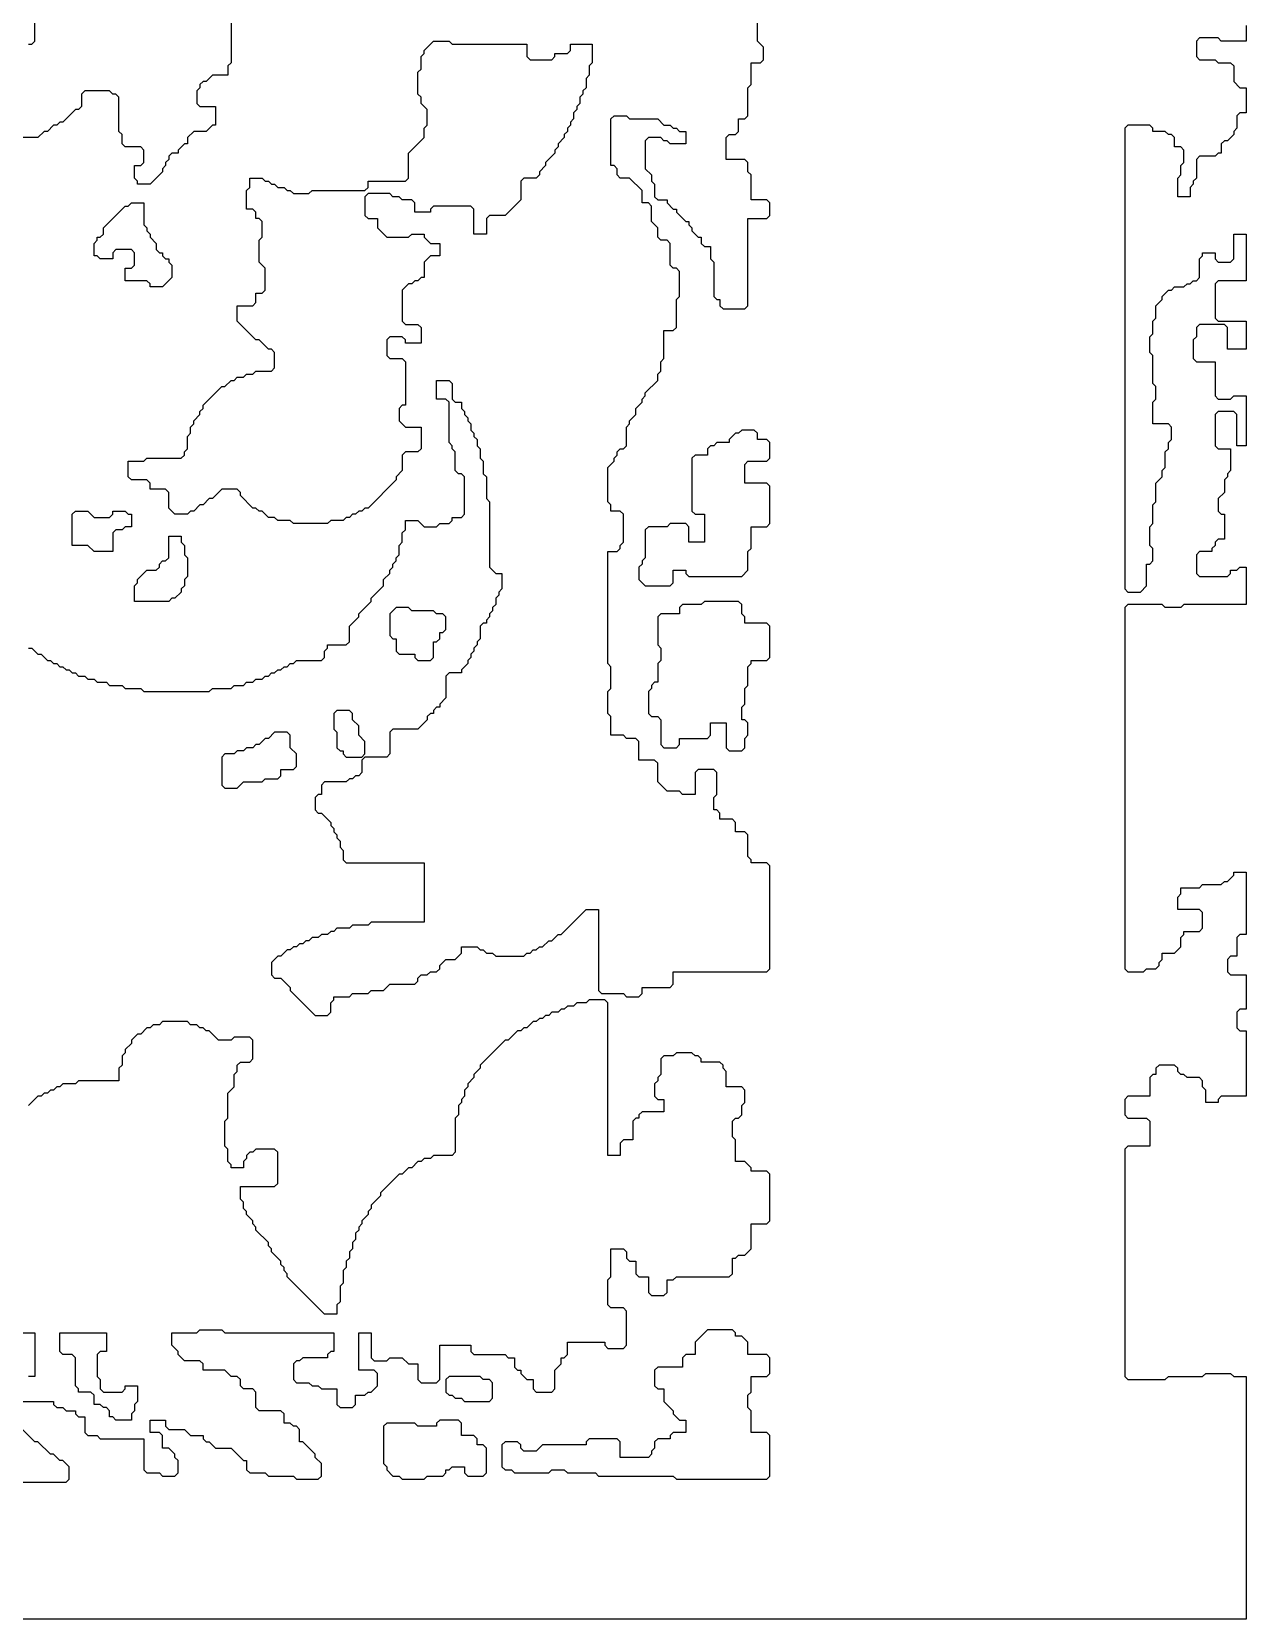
# Model space of a CAD drawing. Header units: metres. Extents: x 0 to 1000, y 0 to 1000.
# Drawn here: x 618.8 to 1000, y 0 to 498.5 of the extents above; entities that cross this region are included whole.
import ezdxf

# ---------------------------------------------------------------- set-up
doc = ezdxf.new("R2010")
doc.units = ezdxf.units.M

msp = doc.modelspace()

# ---------------------------------------------------------------- linework, layer by layer
for points in [[(681.33, 511.24), (681.33, 488.76), (680.35, 487.78), (680.35, 484.85), (675.46, 484.85), (673.51, 482.89), (672.53, 482.89), (671.55, 481.92), (671.55, 480.94), (670.58, 479.96), (670.58, 476.05), (671.55, 475.07), (676.44, 475.07), (676.44, 469.21), (675.46, 469.21), (673.51, 467.25), (669.6, 467.25), (667.64, 465.3), (667.64, 463.34), (666.67, 463.34), (664.71, 461.39), (664.71, 460.41), (662.76, 460.41), (661.78, 459.43), (661.78, 458.46), (660.8, 457.48), (660.8, 456.5), (659.82, 455.52), (659.82, 454.55), (655.91, 450.64), (652, 450.64), (652, 451.61), (651.03, 452.59), (651.03, 456.5), (652.98, 456.5), (653.96, 457.48), (653.96, 461.39), (652.98, 462.37), (648.09, 462.37), (647.12, 463.34), (647.12, 466.28), (646.14, 467.25), (646.14, 478.01), (645.16, 478.98), (644.18, 478.98), (643.21, 479.96), (635.39, 479.96), (634.41, 478.98), (634.41, 475.07), (633.43, 474.1), (632.45, 474.1), (628.54, 470.19), (627.57, 470.19), (626.59, 469.21), (625.61, 469.21), (623.66, 467.25), (622.68, 467.25), (620.72, 465.3), (615.84, 465.3)], [(1000, 500.49), (1000, 495.6), (992.18, 495.6), (991.2, 496.58), (985.34, 496.58), (984.36, 495.6), (984.36, 490.71), (985.34, 489.74), (990.22, 489.74), (991.2, 488.76), (995.11, 488.76), (996.09, 487.78), (996.09, 482.89), (998.04, 480.94), (1000, 480.94), (1000, 473.12), (998.04, 473.12), (997.07, 472.14), (997.07, 468.23), (996.09, 467.25), (996.09, 466.28), (994.13, 464.32), (993.16, 464.32), (992.18, 463.34), (992.18, 460.41), (991.2, 460.41), (990.22, 459.43), (985.34, 459.43), (984.36, 458.46), (984.36, 452.59), (983.38, 451.61), (983.38, 450.64), (982.4, 449.66), (982.4, 446.73), (978.49, 446.73), (978.49, 452.59), (979.47, 453.57), (979.47, 456.5), (980.45, 457.48), (980.45, 461.39), (979.47, 462.37), (977.52, 462.37), (977.52, 465.3), (976.54, 466.28), (975.56, 466.28), (974.58, 467.25), (970.67, 467.25), (970.67, 468.23), (969.7, 469.21), (962.85, 469.21), (961.88, 468.23), (961.88, 323.56), (962.85, 322.58), (966.76, 322.58), (968.72, 324.54), (968.72, 331.38), (969.7, 331.38), (970.67, 332.36), (970.67, 336.27), (969.7, 337.24), (969.7, 343.11), (970.67, 344.09), (970.67, 349.95), (971.65, 350.93), (971.65, 356.79), (973.61, 358.75), (973.61, 360.7), (974.58, 361.68), (974.58, 366.57), (975.56, 367.55), (975.56, 369.5), (976.54, 370.48), (976.54, 374.39), (975.56, 375.37), (970.67, 375.37), (970.67, 382.21), (971.65, 383.19), (971.65, 387.1), (970.67, 388.07), (970.67, 396.87), (969.7, 397.85), (969.7, 402.74), (970.67, 403.71), (970.67, 407.62), (971.65, 408.6), (971.65, 412.51), (973.61, 414.47), (973.61, 415.44), (975.56, 417.4), (976.54, 417.4), (977.52, 418.38), (980.45, 418.38), (981.43, 419.35), (982.4, 419.35), (983.38, 420.33), (984.36, 420.33), (985.34, 421.31), (985.34, 427.17), (986.31, 428.15), (986.31, 429.13), (990.22, 429.13), (990.22, 427.17), (991.2, 426.2), (995.11, 426.2), (996.09, 427.17), (996.09, 435), (1000, 435), (1000, 420.33), (991.2, 420.33), (990.22, 419.35), (990.22, 408.6), (991.2, 407.62), (1000, 407.62), (1000, 398.83), (994.13, 398.83), (994.13, 405.67), (993.16, 406.65), (985.34, 406.65), (984.36, 405.67), (984.36, 402.74), (983.38, 401.76), (983.38, 395.89), (984.36, 394.92), (990.22, 394.92), (990.22, 384.16), (991.2, 383.19), (995.11, 383.19), (996.09, 384.16), (1000, 384.16), (1000, 368.52), (997.07, 368.52), (997.07, 378.3), (996.09, 379.28), (991.2, 379.28), (990.22, 378.3), (990.22, 368.52), (991.2, 367.55), (995.11, 367.55), (995.11, 360.7), (994.13, 359.73), (994.13, 358.75), (993.16, 357.77), (993.16, 353.86), (991.2, 351.91), (991.2, 348), (992.18, 347.02), (993.16, 347.02), (993.16, 339.2), (991.2, 339.2), (990.22, 338.22), (990.22, 337.24), (989.25, 336.27), (989.25, 335.29), (985.34, 335.29), (984.36, 334.31), (984.36, 328.45), (985.34, 327.47), (994.13, 327.47), (995.11, 328.45), (995.11, 329.42), (997.07, 329.42), (998.04, 330.4), (1000, 330.4), (1000, 318.67), (980.45, 318.67), (979.47, 317.69), (974.58, 317.69), (973.61, 318.67), (962.85, 318.67), (961.88, 317.69), (961.88, 204.3), (962.85, 203.32), (967.74, 203.32), (968.72, 204.3), (971.65, 204.3), (972.63, 205.28), (972.63, 206.26), (973.61, 207.23), (973.61, 209.19), (977.52, 209.19), (979.47, 211.14), (979.47, 214.08), (980.45, 215.05), (980.45, 216.03), (985.34, 216.03), (986.31, 217.01), (986.31, 221.9), (985.34, 222.87), (978.49, 222.87), (978.49, 226.78), (979.47, 227.76), (979.47, 229.72), (985.34, 229.72), (986.31, 230.69), (992.18, 230.69), (993.16, 231.67), (994.13, 231.67), (996.09, 233.63), (996.09, 234.6), (1000, 234.6), (1000, 215.05), (998.04, 215.05), (997.07, 214.08), (997.07, 208.21), (995.11, 208.21), (994.13, 207.23), (994.13, 203.32), (995.11, 202.35), (1000, 202.35), (1000, 191.59), (998.04, 191.59), (997.07, 190.62), (997.07, 185.73), (998.04, 184.75), (1000, 184.75), (1000, 164.22), (992.18, 164.22), (991.2, 163.25), (991.2, 162.27), (987.29, 162.27), (987.29, 166.18), (986.31, 167.16), (986.31, 169.11), (985.34, 170.09), (981.43, 170.09), (980.45, 171.07), (979.47, 171.07), (978.49, 172.04), (978.49, 173.02), (977.52, 174), (972.63, 174), (971.65, 173.02), (971.65, 171.07), (970.67, 171.07), (969.7, 170.09), (969.7, 164.22), (962.85, 164.22), (961.88, 163.25), (961.88, 158.36), (962.85, 157.38), (968.72, 157.38), (969.7, 156.4), (969.7, 148.58), (962.85, 148.58), (961.88, 147.61), (961.88, 76.25), (962.85, 75.27), (974.58, 75.27), (975.56, 76.25), (986.31, 76.25), (987.29, 77.22), (995.11, 77.22), (996.09, 76.25), (1000, 76.25), (1000, 0), (0, 0)], [(617.79, 494.62), (618.77, 494.62), (619.75, 495.6), (619.75, 502.44), (618.77, 503.42), (615.84, 503.42)], [(617.79, 304.99), (618.77, 304.99), (620.72, 303.03), (621.7, 303.03), (623.66, 301.08), (624.63, 301.08), (625.61, 300.1), (626.59, 300.1), (627.57, 299.12), (628.54, 299.12), (629.52, 298.14), (630.5, 298.14), (631.48, 297.17), (632.45, 297.17), (633.43, 296.19), (635.39, 296.19), (636.36, 295.21), (638.32, 295.21), (639.3, 294.23), (642.23, 294.23), (643.21, 293.26), (647.12, 293.26), (648.09, 292.28), (652.98, 292.28), (653.96, 291.3), (674.49, 291.3), (675.46, 292.28), (681.33, 292.28), (682.31, 293.26), (685.24, 293.26), (686.22, 294.23), (688.17, 294.23), (689.15, 295.21), (691.1, 295.21), (692.08, 296.19), (693.06, 296.19), (694.04, 297.17), (695.01, 297.17), (695.99, 298.14), (696.97, 298.14), (697.95, 299.12), (698.92, 299.12), (699.9, 300.1), (700.88, 300.1), (701.86, 301.08), (709.68, 301.08), (710.65, 302.05), (710.65, 304.01), (711.63, 304.99), (711.63, 305.96), (717.5, 305.96), (718.48, 306.94), (718.48, 311.83), (721.41, 314.76), (721.41, 315.74), (725.32, 319.65), (725.32, 320.63), (729.23, 324.54), (729.23, 326.49), (731.18, 328.45), (731.18, 329.42), (732.16, 330.4), (732.16, 331.38), (733.14, 332.36), (733.14, 333.33), (734.12, 334.31), (734.12, 337.24), (735.09, 338.22), (735.09, 341.15), (736.07, 342.13), (736.07, 345.06), (739.98, 345.06), (741.94, 343.11), (745.85, 343.11), (746.82, 344.09), (749.76, 344.09), (750.73, 345.06), (750.73, 346.04), (753.67, 346.04), (754.64, 347.02), (754.64, 358.75), (753.67, 359.73), (752.69, 359.73), (751.71, 360.7), (751.71, 366.57), (750.73, 367.55), (750.73, 368.52), (749.76, 369.5), (749.76, 382.21), (748.78, 383.19), (745.85, 383.19), (745.85, 389.05), (749.76, 389.05), (750.73, 388.07), (750.73, 383.19), (751.71, 382.21), (753.67, 382.21), (753.67, 380.25), (754.64, 379.28), (754.64, 378.3), (755.62, 377.32), (755.62, 376.34), (756.6, 375.37), (756.6, 373.41), (757.58, 372.43), (757.58, 371.46), (758.55, 370.48), (758.55, 368.52), (759.53, 367.55), (759.53, 364.61), (760.51, 363.64), (760.51, 359.73), (761.49, 358.75), (761.49, 351.91), (762.46, 350.93), (762.46, 330.4), (764.42, 328.45), (766.37, 328.45), (766.37, 323.56), (765.4, 322.58), (765.4, 321.6), (764.42, 320.63), (764.42, 318.67), (763.44, 317.69), (763.44, 316.72), (762.46, 315.74), (762.46, 314.76), (761.49, 313.78), (761.49, 312.81), (760.51, 312.81), (759.53, 311.83), (759.53, 307.92), (758.55, 306.94), (758.55, 305.96), (757.58, 304.99), (757.58, 304.01), (756.6, 303.03), (756.6, 302.05), (755.62, 301.08), (755.62, 300.1), (753.67, 298.14), (753.67, 297.17), (749.76, 297.17), (748.78, 296.19), (748.78, 289.35), (746.82, 287.39), (746.82, 286.41), (745.85, 286.41), (744.87, 285.43), (744.87, 284.46), (743.89, 284.46), (742.91, 283.48), (742.91, 282.5), (739.98, 279.57), (732.16, 279.57), (731.18, 278.59), (731.18, 271.75), (730.21, 270.77), (723.36, 270.77), (722.39, 269.79), (722.39, 265.88), (721.41, 264.91), (720.43, 264.91), (719.45, 263.93), (718.48, 263.93), (717.5, 262.95), (710.65, 262.95), (709.68, 261.97), (709.68, 259.04), (708.7, 259.04), (707.72, 258.06), (707.72, 254.15), (708.7, 253.18), (709.68, 253.18), (712.61, 250.24), (712.61, 249.27), (713.59, 248.29), (713.59, 247.31), (714.57, 246.33), (714.57, 245.36), (715.54, 244.38), (715.54, 242.42), (716.52, 241.45), (716.52, 238.51), (717.5, 237.54), (741.94, 237.54), (741.94, 218.96), (725.32, 218.96), (724.34, 217.99), (719.45, 217.99), (718.48, 217.01), (714.57, 217.01), (713.59, 216.03), (712.61, 216.03), (711.63, 215.05), (709.68, 215.05), (708.7, 214.08), (706.74, 214.08), (705.77, 213.1), (704.79, 213.1), (703.81, 212.12), (702.83, 212.12), (701.86, 211.14), (700.88, 211.14), (699.9, 210.17), (698.92, 210.17), (696.97, 208.21), (695.99, 208.21), (694.04, 206.26), (694.04, 202.35), (695.01, 201.37), (696.97, 201.37), (699.9, 198.44), (699.9, 197.46), (707.72, 189.64), (711.63, 189.64), (712.61, 190.62), (712.61, 193.55), (713.59, 194.53), (713.59, 195.5), (718.48, 195.5), (719.45, 196.48), (724.34, 196.48), (725.32, 197.46), (729.23, 197.46), (731.18, 199.41), (739, 199.41), (739.98, 200.39), (739.98, 201.37), (740.96, 202.35), (742.91, 202.35), (743.89, 203.32), (745.85, 203.32), (746.82, 204.3), (746.82, 205.28), (748.78, 207.23), (751.71, 207.23), (753.67, 209.19), (753.67, 211.14), (758.55, 211.14), (759.53, 210.17), (760.51, 210.17), (761.49, 209.19), (763.44, 209.19), (764.42, 208.21), (773.22, 208.21), (774.19, 209.19), (775.17, 209.19), (776.15, 210.17), (777.13, 210.17), (778.1, 211.14), (779.08, 211.14), (781.04, 213.1), (782.01, 213.1), (783.97, 215.05), (784.95, 215.05), (792.77, 222.87), (796.68, 222.87), (796.68, 197.46), (797.65, 196.48), (804.5, 196.48), (805.47, 195.5), (809.38, 195.5), (810.36, 196.48), (810.36, 198.44), (819.16, 198.44), (820.14, 199.41), (820.14, 203.32), (849.46, 203.32), (850.44, 204.3), (850.44, 236.56), (849.46, 237.54), (844.57, 237.54), (844.57, 238.51), (843.6, 239.49), (843.6, 246.33), (842.62, 247.31), (839.69, 247.31), (839.69, 250.24), (838.71, 251.22), (834.8, 251.22), (834.8, 253.18), (833.82, 254.15), (832.84, 254.15), (832.84, 258.06), (833.82, 259.04), (833.82, 265.88), (832.84, 266.86), (827.96, 266.86), (826.98, 265.88), (826.98, 259.04), (823.07, 259.04), (822.09, 260.02), (818.18, 260.02), (815.25, 262.95), (815.25, 268.82), (814.27, 269.79), (809.38, 269.79), (809.38, 275.66), (808.41, 276.64), (805.47, 276.64), (804.5, 277.61), (800.59, 277.61), (800.59, 283.48), (799.61, 284.46), (799.61, 291.3), (800.59, 292.28), (800.59, 299.12), (799.61, 300.1), (799.61, 335.29), (802.54, 335.29), (803.52, 336.27), (803.52, 337.24), (804.5, 338.22), (804.5, 347.02), (803.52, 348), (800.59, 348), (800.59, 349.95), (799.61, 350.93), (799.61, 361.68), (801.56, 363.64), (801.56, 364.61), (802.54, 365.59), (802.54, 366.57), (803.52, 367.55), (804.5, 367.55), (805.47, 368.52), (805.47, 374.39), (806.45, 375.37), (806.45, 376.34), (808.41, 378.3), (808.41, 380.25), (810.36, 382.21), (810.36, 383.19), (811.34, 384.16), (811.34, 385.14), (815.25, 389.05), (815.25, 391.01), (816.23, 391.98), (816.23, 394.92), (817.2, 395.89), (817.2, 404.69), (820.14, 404.69), (821.11, 405.67), (821.11, 414.47), (822.09, 415.44), (822.09, 423.26), (821.11, 424.24), (820.14, 424.24), (819.16, 425.22), (819.16, 432.06), (818.18, 433.04), (816.23, 433.04), (815.25, 434.02), (815.25, 436.95), (813.29, 438.91), (813.29, 443.79), (812.32, 444.77), (810.36, 444.77), (810.36, 448.68), (806.45, 452.59), (803.52, 452.59), (802.54, 453.57), (802.54, 455.52), (801.56, 456.5), (800.59, 456.5), (800.59, 471.16), (801.56, 472.14), (805.47, 472.14), (806.45, 471.16), (815.25, 471.16), (817.2, 469.21), (819.16, 469.21), (820.14, 468.23), (821.11, 468.23), (822.09, 467.25), (824.05, 467.25), (824.05, 463.34), (819.16, 463.34), (818.18, 464.32), (817.2, 464.32), (816.23, 465.3), (812.32, 465.3), (811.34, 464.32), (811.34, 455.52), (813.29, 453.57), (813.29, 451.61), (814.27, 450.64), (814.27, 446.73), (815.25, 445.75), (818.18, 445.75), (818.18, 444.77), (820.14, 442.82), (821.11, 442.82), (821.11, 441.84), (824.05, 438.91), (825.02, 438.91), (825.02, 437.93), (826, 436.95), (826, 435.97), (827.96, 434.02), (828.93, 434.02), (828.93, 432.06), (829.91, 431.09), (831.87, 431.09), (831.87, 427.17), (832.84, 426.2), (832.84, 415.44), (833.82, 414.47), (834.8, 414.47), (834.8, 412.51), (835.78, 411.53), (842.62, 411.53), (843.6, 412.51), (843.6, 439.88), (849.46, 439.88), (850.44, 440.86), (850.44, 444.77), (849.46, 445.75), (844.57, 445.75), (844.57, 453.57), (843.6, 454.55), (843.6, 457.48), (842.62, 458.46), (836.75, 458.46), (836.75, 465.3), (837.73, 466.28), (839.69, 466.28), (840.66, 467.25), (840.66, 471.16), (842.62, 471.16), (843.6, 472.14), (843.6, 480.94), (844.57, 481.92), (844.57, 488.76), (847.51, 488.76), (848.48, 489.74), (848.48, 493.65), (846.53, 495.6), (846.53, 502.44)], [(614.86, 68.43), (625.61, 68.43), (625.61, 67.45), (626.59, 66.47), (628.54, 66.47), (629.52, 65.49), (632.45, 65.49), (632.45, 64.52), (633.43, 63.54), (635.39, 63.54), (635.39, 58.65), (636.36, 57.67), (639.3, 57.67), (640.27, 56.7), (653.96, 56.7), (653.96, 46.92), (654.94, 45.94), (658.85, 45.94), (659.82, 44.97), (663.73, 44.97), (664.71, 45.94), (664.71, 49.85), (663.73, 50.83), (663.73, 51.81), (661.78, 53.76), (659.82, 53.76), (659.82, 57.67), (658.85, 58.65), (655.91, 58.65), (655.91, 62.56), (660.8, 62.56), (660.8, 60.61), (661.78, 59.63), (666.67, 59.63), (668.62, 57.67), (672.53, 57.67), (672.53, 56.7), (673.51, 55.72), (674.49, 55.72), (676.44, 53.76), (681.33, 53.76), (685.24, 49.85), (686.22, 49.85), (686.22, 46.92), (687.19, 45.94), (692.08, 45.94), (693.06, 44.97), (700.88, 44.97), (701.86, 43.99), (708.7, 43.99), (709.68, 44.97), (709.68, 48.88), (707.72, 50.83), (707.72, 51.81), (703.81, 55.72), (702.83, 55.72), (702.83, 59.63), (701.86, 60.61), (700.88, 60.61), (699.9, 61.58), (697.95, 61.58), (697.95, 64.52), (696.97, 65.49), (690.13, 65.49), (689.15, 66.47), (689.15, 71.36), (688.17, 72.34), (685.24, 72.34), (684.26, 73.31), (684.26, 75.27), (683.28, 76.25), (681.33, 76.25), (679.37, 78.2), (672.53, 78.2), (672.53, 80.16), (671.55, 81.13), (666.67, 81.13), (664.71, 83.09), (664.71, 84.07), (662.76, 86.02), (662.76, 89.93), (670.58, 89.93), (671.55, 90.91), (678.4, 90.91), (679.37, 89.93), (713.59, 89.93), (713.59, 84.07), (712.61, 84.07), (711.63, 83.09), (711.63, 82.11), (703.81, 82.11), (702.83, 81.13), (701.86, 81.13), (700.88, 80.16), (700.88, 75.27), (701.86, 74.29), (705.77, 74.29), (706.74, 73.31), (708.7, 73.31), (709.68, 72.34), (714.57, 72.34), (714.57, 67.45), (715.54, 66.47), (719.45, 66.47), (720.43, 67.45), (720.43, 70.38), (723.36, 70.38), (724.34, 71.36), (725.32, 71.36), (727.27, 73.31), (727.27, 77.22), (726.3, 78.2), (721.41, 78.2), (721.41, 89.93), (725.32, 89.93), (725.32, 82.11), (726.3, 81.13), (730.21, 81.13), (731.18, 82.11), (735.09, 82.11), (737.05, 80.16), (739.98, 80.16), (739.98, 75.27), (740.96, 74.29), (745.85, 74.29), (746.82, 75.27), (746.82, 86.02), (756.6, 86.02), (756.6, 84.07), (757.58, 83.09), (767.35, 83.09), (768.33, 82.11), (770.28, 82.11), (770.28, 79.18), (771.26, 78.2), (772.24, 78.2), (772.24, 77.22), (774.19, 75.27), (776.15, 75.27), (776.15, 72.34), (777.13, 71.36), (782.01, 71.36), (782.99, 72.34), (782.99, 78.2), (784.95, 80.16), (784.95, 82.11), (785.92, 82.11), (786.9, 83.09), (786.9, 87), (798.63, 87), (798.63, 86.02), (799.61, 85.04), (804.5, 85.04), (805.47, 86.02), (805.47, 96.77), (804.5, 97.75), (800.59, 97.75), (799.61, 98.73), (799.61, 106.55), (800.59, 107.53), (800.59, 116.32), (804.5, 116.32), (805.47, 115.35), (805.47, 113.39), (806.45, 112.41), (808.41, 112.41), (808.41, 108.5), (809.38, 107.53), (812.32, 107.53), (812.32, 102.64), (813.29, 101.66), (817.2, 101.66), (818.18, 102.64), (818.18, 106.55), (820.14, 106.55), (821.11, 107.53), (837.73, 107.53), (838.71, 108.5), (838.71, 113.39), (839.69, 113.39), (840.66, 114.37), (842.62, 114.37), (844.57, 116.32), (844.57, 124.14), (849.46, 124.14), (850.44, 125.12), (850.44, 139.78), (849.46, 140.76), (844.57, 140.76), (844.57, 141.74), (842.62, 143.7), (839.69, 143.7), (839.69, 150.54), (838.71, 151.52), (838.71, 156.4), (839.69, 157.38), (840.66, 157.38), (841.64, 158.36), (841.64, 161.29), (842.62, 162.27), (842.62, 166.18), (841.64, 167.16), (836.75, 167.16), (836.75, 172.04), (835.78, 173.02), (835.78, 174), (834.8, 174.98), (828.93, 174.98), (828.93, 175.95), (827.96, 176.93), (826.98, 176.93), (826, 177.91), (821.11, 177.91), (820.14, 176.93), (817.2, 176.93), (816.23, 175.95), (816.23, 171.07), (815.25, 170.09), (815.25, 169.11), (814.27, 168.13), (814.27, 164.22), (815.25, 163.25), (817.2, 163.25), (817.2, 159.34), (810.36, 159.34), (809.38, 158.36), (809.38, 157.38), (808.41, 157.38), (807.43, 156.4), (807.43, 150.54), (804.5, 150.54), (803.52, 149.56), (803.52, 145.65), (799.61, 145.65), (799.61, 193.55), (798.63, 194.53), (793.74, 194.53), (792.77, 193.55), (789.83, 193.55), (788.86, 192.57), (786.9, 192.57), (785.92, 191.59), (784.95, 191.59), (783.97, 190.62), (782.01, 190.62), (781.04, 189.64), (780.06, 189.64), (779.08, 188.66), (778.1, 188.66), (777.13, 187.68), (776.15, 187.68), (774.19, 185.73), (773.22, 185.73), (772.24, 184.75), (771.26, 184.75), (768.33, 181.82), (767.35, 181.82), (759.53, 174), (759.53, 173.02), (757.58, 171.07), (757.58, 170.09), (755.62, 168.13), (755.62, 167.16), (754.64, 166.18), (754.64, 164.22), (753.67, 163.25), (753.67, 162.27), (752.69, 161.29), (752.69, 158.36), (751.71, 157.38), (751.71, 146.63), (750.73, 145.65), (744.87, 145.65), (743.89, 144.67), (741.94, 144.67), (740.96, 143.7), (739.98, 143.7), (738.03, 141.74), (737.05, 141.74), (735.09, 139.78), (734.12, 139.78), (728.25, 133.92), (728.25, 132.94), (725.32, 130.01), (725.32, 129.03), (724.34, 128.05), (724.34, 127.08), (722.39, 125.12), (722.39, 124.14), (721.41, 123.17), (721.41, 122.19), (720.43, 121.21), (720.43, 119.26), (719.45, 118.28), (719.45, 116.32), (718.48, 115.35), (718.48, 113.39), (717.5, 112.41), (717.5, 110.46), (716.52, 109.48), (716.52, 105.57), (715.54, 104.59), (715.54, 99.71), (714.57, 98.73), (714.57, 95.8), (710.65, 95.8), (698.92, 107.53), (698.92, 108.5), (697.95, 109.48), (697.95, 110.46), (696.97, 111.44), (696.97, 112.41), (694.04, 115.35), (694.04, 116.32), (693.06, 117.3), (693.06, 118.28), (689.15, 122.19), (689.15, 123.17), (688.17, 124.14), (688.17, 125.12), (686.22, 127.08), (686.22, 128.05), (685.24, 129.03), (685.24, 130.99), (684.26, 131.96), (684.26, 135.87), (695.01, 135.87), (695.99, 136.85), (695.99, 146.63), (695.01, 147.61), (689.15, 147.61), (688.17, 146.63), (687.19, 146.63), (686.22, 145.65), (686.22, 144.67), (685.24, 143.7), (685.24, 141.74), (681.33, 141.74), (681.33, 142.72), (680.35, 143.7), (680.35, 147.61), (679.37, 148.58), (679.37, 156.4), (680.35, 157.38), (680.35, 165.2), (682.31, 167.16), (682.31, 171.07), (683.28, 172.04), (683.28, 174), (684.26, 174.98), (687.19, 174.98), (688.17, 175.95), (688.17, 181.82), (687.19, 182.8), (682.31, 182.8), (681.33, 181.82), (677.42, 181.82), (674.49, 184.75), (673.51, 184.75), (672.53, 185.73), (671.55, 185.73), (670.58, 186.71), (668.62, 186.71), (667.64, 187.68), (659.82, 187.68), (658.85, 186.71), (656.89, 186.71), (655.91, 185.73), (654.94, 185.73), (652.98, 183.77), (652, 183.77), (650.05, 181.82), (650.05, 180.84), (648.09, 178.89), (648.09, 177.91), (647.12, 176.93), (647.12, 174), (646.14, 173.02), (646.14, 169.11), (633.43, 169.11), (632.45, 168.13), (628.54, 168.13), (627.57, 167.16), (626.59, 167.16), (625.61, 166.18), (624.63, 166.18), (623.66, 165.2), (622.68, 165.2), (621.7, 164.22), (620.72, 164.22), (617.79, 161.29)], [(600.2, 89.93), (619.75, 89.93), (619.75, 76.25), (617.79, 76.25)], [(596.29, 43.01), (629.52, 43.01), (630.5, 43.99), (630.5, 47.9), (628.54, 49.85), (627.57, 49.85), (625.61, 51.81), (624.63, 51.81), (620.72, 55.72), (619.75, 55.72), (615.84, 59.63)]]:
    msp.add_lwpolyline(points)
for points in [[(700.88, 344.09), (699.9, 345.06), (695.99, 345.06), (695.01, 346.04), (693.06, 346.04), (691.1, 348), (690.13, 348), (689.15, 348.97), (688.17, 348.97), (684.26, 352.88), (684.26, 353.86), (683.28, 354.84), (678.4, 354.84), (675.46, 351.91), (674.49, 351.91), (672.53, 349.95), (671.55, 349.95), (669.6, 348), (668.62, 348), (667.64, 347.02), (663.73, 347.02), (661.78, 348.97), (661.78, 353.86), (660.8, 354.84), (655.91, 354.84), (655.91, 356.79), (654.94, 357.77), (650.05, 357.77), (649.07, 358.75), (649.07, 363.64), (653.96, 363.64), (654.94, 364.61), (665.69, 364.61), (666.67, 365.59), (666.67, 366.57), (667.64, 367.55), (667.64, 371.46), (668.62, 372.43), (668.62, 374.39), (669.6, 375.37), (669.6, 376.34), (671.55, 378.3), (671.55, 379.28), (672.53, 380.25), (672.53, 381.23), (678.4, 387.1), (679.37, 387.1), (681.33, 389.05), (682.31, 389.05), (683.28, 390.03), (685.24, 390.03), (686.22, 391.01), (688.17, 391.01), (689.15, 391.98), (694.04, 391.98), (695.01, 392.96), (695.01, 397.85), (694.04, 398.83), (693.06, 398.83), (690.13, 401.76), (689.15, 401.76), (683.28, 407.62), (683.28, 412.51), (688.17, 412.51), (689.15, 413.49), (689.15, 416.42), (691.1, 416.42), (692.08, 417.4), (692.08, 424.24), (690.13, 426.2), (690.13, 433.04), (691.1, 434.02), (691.1, 438.91), (690.13, 439.88), (689.15, 439.88), (689.15, 441.84), (688.17, 442.82), (686.22, 442.82), (686.22, 448.68), (687.19, 449.66), (687.19, 452.59), (691.1, 452.59), (692.08, 451.61), (693.06, 451.61), (694.04, 450.64), (695.01, 450.64), (695.99, 449.66), (697.95, 449.66), (698.92, 448.68), (699.9, 448.68), (700.88, 447.7), (705.77, 447.7), (706.74, 448.68), (723.36, 448.68), (724.34, 449.66), (724.34, 451.61), (736.07, 451.61), (737.05, 452.59), (737.05, 460.41), (741.94, 465.3), (741.94, 468.23), (742.91, 469.21), (742.91, 474.1), (740.96, 476.05), (740.96, 478.01), (739.98, 478.98), (739.98, 485.83), (740.96, 486.8), (740.96, 490.71), (741.94, 491.69), (741.94, 492.67), (744.87, 495.6), (749.76, 495.6), (750.73, 494.62), (774.19, 494.62), (774.19, 490.71), (775.17, 489.74), (782.01, 489.74), (782.99, 490.71), (782.99, 491.69), (786.9, 491.69), (787.88, 492.67), (787.88, 494.62), (794.72, 494.62), (794.72, 488.76), (793.74, 487.78), (793.74, 484.85), (792.77, 483.87), (792.77, 480.94), (791.79, 479.96), (791.79, 478.98), (790.81, 478.01), (790.81, 476.05), (789.83, 475.07), (789.83, 474.1), (788.86, 473.12), (788.86, 471.16), (787.88, 470.19), (787.88, 469.21), (786.9, 468.23), (786.9, 467.25), (785.92, 466.28), (785.92, 465.3), (783.97, 463.34), (783.97, 462.37), (782.99, 461.39), (782.99, 460.41), (780.06, 457.48), (780.06, 456.5), (778.1, 454.55), (778.1, 453.57), (777.13, 452.59), (773.22, 452.59), (772.24, 451.61), (772.24, 445.75), (767.35, 440.86), (762.46, 440.86), (761.49, 439.88), (761.49, 435), (757.58, 435), (757.58, 442.82), (756.6, 443.79), (744.87, 443.79), (743.89, 442.82), (743.89, 441.84), (739, 441.84), (739, 444.77), (738.03, 445.75), (735.09, 445.75), (734.12, 446.73), (732.16, 446.73), (731.18, 447.7), (724.34, 447.7), (723.36, 446.73), (723.36, 440.86), (724.34, 439.88), (727.27, 439.88), (727.27, 436.95), (730.21, 434.02), (737.05, 434.02), (738.03, 435), (741.94, 435), (741.94, 434.02), (743.89, 432.06), (746.82, 432.06), (746.82, 428.15), (743.89, 428.15), (741.94, 426.2), (741.94, 421.31), (740.96, 421.31), (739.98, 420.33), (739, 420.33), (738.03, 419.35), (737.05, 419.35), (735.09, 417.4), (735.09, 407.62), (736.07, 406.65), (739.98, 406.65), (740.96, 405.67), (740.96, 400.78), (736.07, 400.78), (736.07, 401.76), (735.09, 402.74), (731.18, 402.74), (730.21, 401.76), (730.21, 396.87), (731.18, 395.89), (735.09, 395.89), (736.07, 394.92), (736.07, 381.23), (735.09, 381.23), (734.12, 380.25), (734.12, 376.34), (736.07, 374.39), (740.96, 374.39), (740.96, 367.55), (739.98, 366.57), (736.07, 366.57), (735.09, 365.59), (735.09, 360.7), (733.14, 358.75), (733.14, 357.77), (724.34, 348.97), (723.36, 348.97), (722.39, 348), (721.41, 348), (720.43, 347.02), (719.45, 347.02), (718.48, 346.04), (717.5, 346.04), (716.52, 345.06), (712.61, 345.06), (711.63, 344.09)], [(655.91, 418.38), (655.91, 419.35), (654.94, 420.33), (648.09, 420.33), (648.09, 424.24), (650.05, 424.24), (651.03, 425.22), (651.03, 429.13), (650.05, 430.11), (645.16, 430.11), (644.18, 429.13), (644.18, 427.17), (640.27, 427.17), (639.3, 428.15), (638.32, 428.15), (638.32, 432.06), (639.3, 433.04), (639.3, 434.02), (640.27, 434.02), (641.25, 435), (641.25, 436.95), (648.09, 443.79), (649.07, 443.79), (650.05, 444.77), (653.96, 444.77), (653.96, 437.93), (654.94, 436.95), (654.94, 435.97), (655.91, 435), (655.91, 434.02), (657.87, 432.06), (657.87, 430.11), (658.85, 429.13), (659.82, 429.13), (659.82, 428.15), (660.8, 427.17), (661.78, 427.17), (661.78, 426.2), (662.76, 425.22), (662.76, 421.31), (659.82, 418.38)], [(811.34, 324.54), (819.16, 324.54), (820.14, 325.51), (820.14, 329.42), (824.05, 329.42), (824.05, 328.45), (825.02, 327.47), (841.64, 327.47), (843.6, 329.42), (843.6, 335.29), (844.57, 336.27), (844.57, 343.11), (849.46, 343.11), (850.44, 344.09), (850.44, 355.82), (849.46, 356.79), (842.62, 356.79), (842.62, 362.66), (843.6, 363.64), (849.46, 363.64), (850.44, 364.61), (850.44, 369.5), (849.46, 370.48), (846.53, 370.48), (846.53, 372.43), (845.55, 373.41), (841.64, 373.41), (840.66, 372.43), (839.69, 372.43), (837.73, 370.48), (837.73, 369.5), (833.82, 369.5), (832.84, 368.52), (831.87, 368.52), (830.89, 367.55), (830.89, 365.59), (826.98, 365.59), (826, 364.61), (826, 348), (826.98, 347.02), (829.91, 347.02), (829.91, 338.22), (825.02, 338.22), (825.02, 343.11), (824.05, 344.09), (819.16, 344.09), (818.18, 343.11), (812.32, 343.11), (811.34, 342.13), (811.34, 333.33), (810.36, 332.36), (810.36, 331.38), (809.38, 330.4), (809.38, 326.49)], [(638.32, 335.29), (636.36, 337.24), (631.48, 337.24), (631.48, 347.02), (632.45, 348), (636.36, 348), (638.32, 346.04), (643.21, 346.04), (644.18, 347.02), (644.18, 348), (648.09, 348), (649.07, 347.02), (650.05, 347.02), (650.05, 343.11), (648.09, 343.11), (647.12, 342.13), (645.16, 342.13), (644.18, 341.15), (644.18, 335.29)], [(651.03, 319.65), (651.03, 324.54), (652, 325.51), (652, 326.49), (654.94, 329.42), (657.87, 329.42), (658.85, 330.4), (658.85, 331.38), (659.82, 332.36), (660.8, 332.36), (661.78, 333.33), (661.78, 340.18), (665.69, 340.18), (665.69, 338.22), (666.67, 337.24), (666.67, 334.31), (667.64, 333.33), (667.64, 327.47), (666.67, 326.49), (666.67, 324.54), (665.69, 323.56), (665.69, 322.58), (663.73, 320.63), (662.76, 320.63), (661.78, 319.65)], [(836.75, 273.7), (837.73, 272.73), (841.64, 272.73), (842.62, 273.7), (842.62, 276.64), (843.6, 277.61), (843.6, 281.52), (842.62, 282.5), (841.64, 282.5), (841.64, 286.41), (842.62, 287.39), (842.62, 292.28), (843.6, 293.26), (843.6, 299.12), (844.57, 300.1), (844.57, 301.08), (849.46, 301.08), (850.44, 302.05), (850.44, 311.83), (849.46, 312.81), (842.62, 312.81), (842.62, 314.76), (841.64, 315.74), (841.64, 318.67), (840.66, 319.65), (829.91, 319.65), (828.93, 318.67), (823.07, 318.67), (822.09, 317.69), (822.09, 315.74), (816.23, 315.74), (815.25, 314.76), (815.25, 305.96), (816.23, 304.99), (816.23, 301.08), (815.25, 300.1), (815.25, 294.23), (814.27, 294.23), (813.29, 293.26), (813.29, 292.28), (812.32, 291.3), (812.32, 284.46), (813.29, 283.48), (815.25, 283.48), (816.23, 282.5), (816.23, 274.68), (817.2, 273.7), (821.11, 273.7), (822.09, 274.68), (822.09, 276.64), (830.89, 276.64), (831.87, 277.61), (831.87, 281.52), (836.75, 281.52)], [(739, 302.05), (739.98, 301.08), (743.89, 301.08), (744.87, 302.05), (744.87, 306.94), (745.85, 306.94), (746.82, 307.92), (746.82, 309.87), (747.8, 309.87), (748.78, 310.85), (748.78, 314.76), (747.8, 315.74), (745.85, 315.74), (744.87, 316.72), (738.03, 316.72), (737.05, 317.69), (733.14, 317.69), (731.18, 315.74), (731.18, 308.9), (732.16, 307.92), (733.14, 307.92), (733.14, 304.01), (734.12, 303.03), (739, 303.03)], [(716.52, 271.75), (717.5, 270.77), (722.39, 270.77), (723.36, 271.75), (723.36, 275.66), (721.41, 277.61), (721.41, 280.55), (719.45, 282.5), (719.45, 284.46), (718.48, 285.43), (714.57, 285.43), (713.59, 284.46), (713.59, 279.57), (714.57, 278.59), (714.57, 273.7), (715.54, 272.73), (716.52, 272.73)], [(678.4, 261.97), (679.37, 261), (683.28, 261), (685.24, 262.95), (691.1, 262.95), (692.08, 263.93), (695.99, 263.93), (696.97, 264.91), (696.97, 266.86), (700.88, 266.86), (701.86, 267.84), (701.86, 271.75), (699.9, 273.7), (699.9, 277.61), (698.92, 278.59), (695.01, 278.59), (693.06, 276.64), (692.08, 276.64), (690.13, 274.68), (689.15, 274.68), (688.17, 273.7), (686.22, 273.7), (685.24, 272.73), (683.28, 272.73), (682.31, 271.75), (679.37, 271.75), (678.4, 270.77)], [(645.16, 62.56), (644.18, 63.54), (643.21, 63.54), (643.21, 65.49), (642.23, 66.47), (641.25, 66.47), (640.27, 67.45), (638.32, 67.45), (638.32, 70.38), (637.34, 71.36), (633.43, 71.36), (633.43, 72.34), (632.45, 73.31), (632.45, 82.11), (631.48, 83.09), (628.54, 83.09), (627.57, 84.07), (627.57, 89.93), (642.23, 89.93), (642.23, 84.07), (640.27, 84.07), (639.3, 83.09), (639.3, 76.25), (640.27, 75.27), (640.27, 72.34), (641.25, 71.36), (647.12, 71.36), (648.09, 72.34), (648.09, 73.31), (652, 73.31), (652, 68.43), (651.03, 67.45), (651.03, 65.49), (650.05, 64.52), (650.05, 62.56)], [(820.14, 44.97), (821.11, 43.99), (849.46, 43.99), (850.44, 44.97), (850.44, 57.67), (849.46, 58.65), (844.57, 58.65), (844.57, 65.49), (843.6, 66.47), (843.6, 70.38), (844.57, 71.36), (844.57, 76.25), (849.46, 76.25), (850.44, 77.22), (850.44, 82.11), (849.46, 83.09), (843.6, 83.09), (843.6, 87), (841.64, 88.95), (839.69, 88.95), (839.69, 89.93), (838.71, 90.91), (830.89, 90.91), (826.98, 87), (826.98, 83.09), (824.05, 83.09), (823.07, 82.11), (823.07, 79.18), (815.25, 79.18), (814.27, 78.2), (814.27, 73.31), (815.25, 72.34), (817.2, 72.34), (817.2, 68.43), (820.14, 65.49), (820.14, 64.52), (822.09, 62.56), (824.05, 62.56), (824.05, 58.65), (820.14, 58.65), (819.16, 57.67), (819.16, 56.7), (815.25, 56.7), (814.27, 55.72), (814.27, 53.76), (813.29, 52.79), (813.29, 51.81), (812.32, 50.83), (803.52, 50.83), (803.52, 55.72), (802.54, 56.7), (793.74, 56.7), (792.77, 55.72), (792.77, 54.74), (779.08, 54.74), (777.13, 52.79), (773.22, 52.79), (772.24, 53.76), (772.24, 54.74), (771.26, 55.72), (767.35, 55.72), (766.37, 54.74), (766.37, 47.9), (767.35, 46.92), (769.31, 46.92), (770.28, 45.94), (781.04, 45.94), (782.01, 46.92), (785.92, 46.92), (786.9, 45.94), (795.7, 45.94), (796.68, 44.97)], [(753.67, 69.4), (754.64, 68.43), (762.46, 68.43), (763.44, 69.4), (763.44, 74.29), (762.46, 75.27), (760.51, 75.27), (759.53, 76.25), (749.76, 76.25), (748.78, 75.27), (748.78, 71.36), (749.76, 70.38), (750.73, 70.38), (751.71, 69.4)], [(734.12, 44.97), (735.09, 43.99), (741.94, 43.99), (742.91, 44.97), (747.8, 44.97), (748.78, 45.94), (748.78, 46.92), (749.76, 46.92), (750.73, 47.9), (754.64, 47.9), (754.64, 45.94), (755.62, 44.97), (760.51, 44.97), (761.49, 45.94), (761.49, 53.76), (760.51, 54.74), (758.55, 54.74), (758.55, 56.7), (757.58, 57.67), (753.67, 57.67), (753.67, 61.58), (752.69, 62.56), (746.82, 62.56), (745.85, 61.58), (745.85, 60.61), (739.98, 60.61), (739, 61.58), (730.21, 61.58), (729.23, 60.61), (729.23, 48.88), (730.21, 47.9), (730.21, 46.92), (732.16, 44.97)]]:
    msp.add_lwpolyline(points, close=True)

doc.saveas('drawing.dxf')
